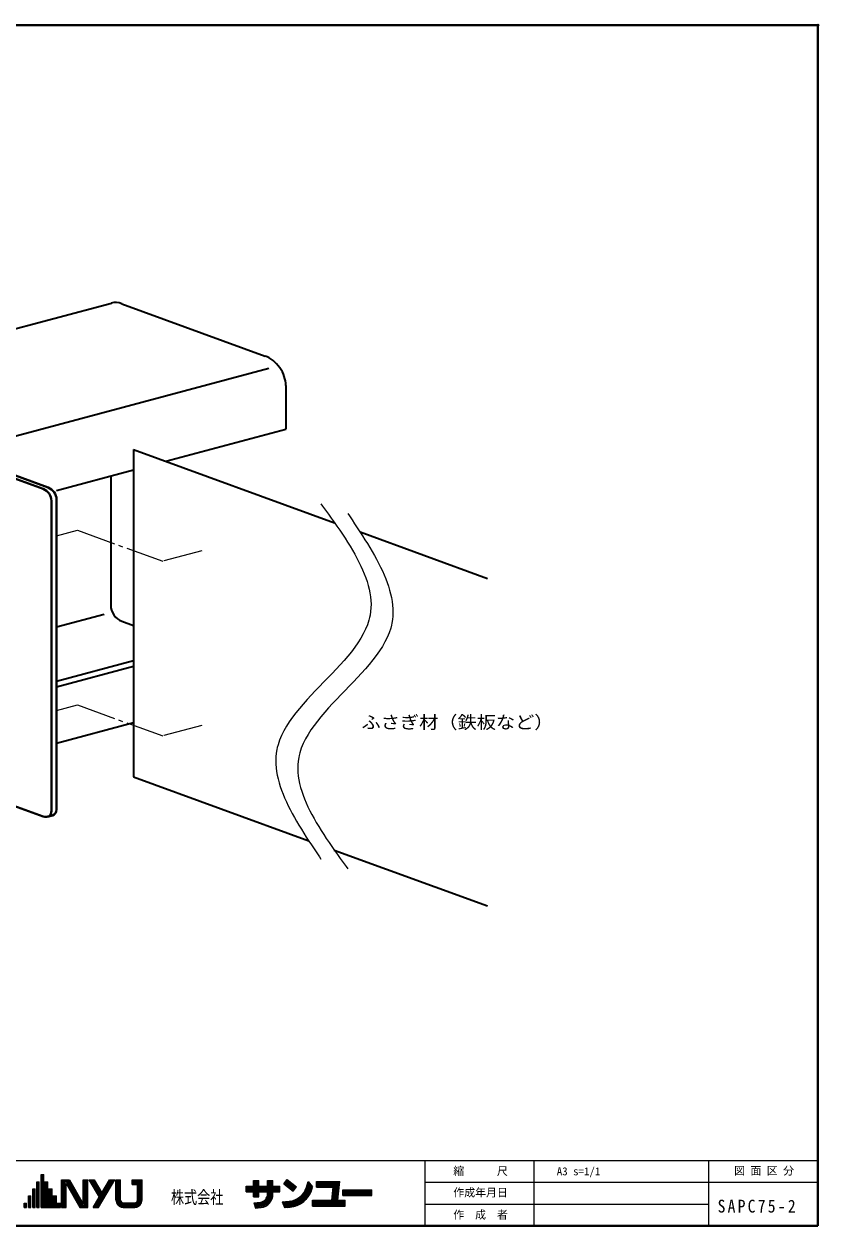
# Model space of a CAD drawing. Units: millimetres on the paper. Extents: x -606 to 595, y -152 to 420.
# Drawn here: x 412.6 to 594.8, y -151.5 to 123.8 of the extents above; entities that cross this region are included whole.
import ezdxf
from ezdxf.enums import TextEntityAlignment as Align

# ---------------------------------------------------------------- set-up
doc = ezdxf.new("R2010")
doc.units = ezdxf.units.MM
doc.header["$PDMODE"] = 32
doc.header["$PDSIZE"] = 0.5
doc.linetypes.add('CHAIN2', pattern=[12, 9, -1, 1, -1])
for name, color, linetype, lineweight in [('0-0_C形鋼', 3, 'Continuous', 35), ('0-1_遮煙ﾋﾟｰｽ', 7, 'Continuous', 40), ('0-3_鉄板', 4, 'Continuous', 25), ('0-5', 4, 'Continuous', 25), ('0-8_寸法線', 4, 'Continuous', 25), ('F-0', 4, 'Continuous', 25)]:
    doc.layers.add(name, color=color, linetype=linetype, lineweight=lineweight)
doc.layers.add('F-2', color=7, linetype='Continuous')
doc.layers.add('F-3', color=7, linetype='Continuous')
doc.styles.add('ＭＳ ゴシック', font='')
doc.styles.get('ＭＳ ゴシック').set_extended_font_data('MS Gothic')

msp = doc.modelspace()

# ---------------------------------------------------------------- linework, layer by layer
at = {"layer": '0-0_C形鋼'}
for p, q in [((278.013, 18.448), (432.576, 59.863)), ((434.968, 59.688), (467.857, 47.718)), ((318.008, 4.597), (468.683, 44.97)), ((472.556, 41.008), (472.556, 31.008)), ((445.037, 23.634), (472.556, 31.008)), ((419.973, 16.918), (437.669, 21.66)), ((432.431, 20.256), (432.431, -9.388)), ((420.007, -14.32), (430.929, -11.394)), ((434.968, -13.012), (437.669, -13.995)), ((420.007, -26.707), (437.669, -21.975)), ((420.007, -28.073), (437.669, -23.34)), ((420.007, -40.92), (437.669, -36.187))]:
    msp.add_line(p, q, dxfattribs=at)
for centre, major_axis, start_param, end_param in [((434.968, 54.688), (-3.323, 4.745), 5.4976389, 6.0355133), ((467.857, 42.718), (-3.323, 4.745), 3.927139, 5.4982318), ((434.968, -10.312), (-1.794, 2.563), 0.7849535, 2.3566391)]:
    msp.add_ellipse(centre, major_axis=major_axis, ratio=0.7, start_param=start_param, end_param=end_param, dxfattribs=at)
at = {"layer": '0-1_遮煙ﾋﾟｰｽ'}
for p, q in [((396.294, 24.804), (416.969, 17.279)), ((397.453, 25.114), (418.128, 17.589)), ((418.848, -56.406), (418.848, 14.595)), ((420.007, 14.905), (420.007, -56.096)), ((396.295, -50.197), (416.97, -57.722)), ((417.928, -57.791), (419.087, -57.48))]:
    msp.add_line(p, q, dxfattribs=at)
for centre, start_param, end_param in [((416.969, 15.279), 3.9265462, 5.4982318), ((418.128, 15.589), 3.9265462, 5.4982318), ((416.969, -55.721), 2.3560463, 3.927139), ((418.128, -55.411), 2.891509, 3.927139)]:
    msp.add_ellipse(centre, major_axis=(-1.329, 1.898), ratio=0.7, start_param=start_param, end_param=end_param, dxfattribs=at)
at = {"layer": '0-3_鉄板', "color": 2, "lineweight": 35}
for p, q in [((437.669, 26.316), (437.669, -48.684)), ((437.669, 26.316), (483.707, 9.559)), ((489.567, 7.426), (518.746, -3.194)), ((437.669, -48.684), (477.812, -63.295)), ((483.672, -65.428), (518.746, -78.194))]:
    msp.add_line(p, q, dxfattribs=at)
at = {"layer": '0-3_鉄板'}
for points in [[(480.61, 13.879), (480.998, 13.343), (481.665, 12.42), (482.33, 11.497), (482.989, 10.575), (483.641, 9.654), (484.283, 8.733), (484.915, 7.814), (485.533, 6.897), (486.135, 5.981), (486.721, 5.067), (487.287, 4.155), (487.832, 3.245), (488.353, 2.338), (488.849, 1.434), (489.318, 0.533), (489.757, -0.365), (490.165, -1.26), (490.539, -2.151), (490.877, -3.038), (491.179, -3.92), (491.44, -4.799), (491.661, -5.673), (491.837, -6.542), (491.968, -7.406), (492.052, -8.265), (492.085, -9.118), (492.067, -9.966), (491.996, -10.808), (491.869, -11.643), (491.769, -12.125), (491.61, -12.744), (491.264, -13.803), (490.83, -14.853), (490.314, -15.894), (489.725, -16.927), (489.068, -17.952), (488.351, -18.971), (487.579, -19.985), (486.76, -20.993)], [(486.769, 11.637), (487.123, 11.11), (487.732, 10.201), (488.338, 9.292), (488.94, 8.384), (489.534, 7.477), (490.12, 6.57), (490.696, 5.665), (491.259, 4.762), (491.808, 3.86), (492.34, 2.96), (492.855, 2.062), (493.349, 1.167), (493.822, 0.274), (494.271, -0.616), (494.694, -1.503), (495.09, -2.386), (495.456, -3.267), (495.791, -4.143), (496.093, -5.015), (496.36, -5.884), (496.589, -6.747), (496.78, -7.607), (496.931, -8.461), (497.038, -9.31), (497.101, -10.154), (497.118, -10.992), (497.086, -11.825), (497.005, -12.652), (496.871, -13.472), (496.769, -13.945), (496.604, -14.571), (496.248, -15.641), (495.804, -16.701), (495.28, -17.751), (494.683, -18.793), (494.019, -19.826), (493.296, -20.852), (492.519, -21.871), (491.695, -22.885)], [(486.76, -20.993), (485.901, -21.997), (485.008, -22.997), (484.087, -23.995), (483.146, -24.992), (482.191, -25.986), (481.229, -26.981), (480.266, -27.976), (479.31, -28.972), (478.367, -29.97), (477.444, -30.971), (476.547, -31.975), (475.684, -32.984), (474.86, -33.998), (474.083, -35.017), (473.359, -36.043), (472.695, -37.076), (472.098, -38.118), (471.575, -39.168), (471.131, -40.228), (470.774, -41.298), (470.61, -41.924), (470.508, -42.397), (470.374, -43.217), (470.292, -44.044), (470.261, -44.877), (470.277, -45.715), (470.34, -46.559), (470.448, -47.408), (470.598, -48.263), (470.789, -49.122), (471.019, -49.986), (471.286, -50.854), (471.588, -51.726), (471.923, -52.603), (472.289, -53.483), (472.685, -54.366), (473.108, -55.253), (473.557, -56.143), (474.029, -57.036)], [(491.695, -22.885), (490.831, -23.894), (489.934, -24.898), (489.011, -25.899), (488.068, -26.897), (487.112, -27.893), (486.15, -28.888), (485.188, -29.883), (484.233, -30.878), (483.292, -31.874), (482.371, -32.872), (481.478, -33.872), (480.618, -34.876), (479.799, -35.885), (479.028, -36.898), (478.31, -37.917), (477.653, -38.942), (477.064, -39.975), (476.549, -41.016), (476.115, -42.066), (475.768, -43.125), (475.61, -43.744), (475.51, -44.226), (475.383, -45.061), (475.311, -45.903), (475.293, -46.751), (475.327, -47.604), (475.41, -48.463), (475.541, -49.327), (475.718, -50.196), (475.938, -51.07), (476.2, -51.949), (476.501, -52.831), (476.84, -53.718), (477.214, -54.609), (477.622, -55.504), (478.061, -56.402), (478.529, -57.303), (479.025, -58.207), (479.547, -59.114)], [(474.029, -57.036), (474.524, -57.931), (475.038, -58.829), (475.571, -59.729), (476.12, -60.631), (476.683, -61.534), (477.258, -62.439), (477.844, -63.346), (478.439, -64.253), (479.04, -65.161), (479.647, -66.07), (480.256, -66.979), (480.61, -67.506)], [(479.547, -59.114), (480.092, -60.024), (480.658, -60.936), (481.243, -61.85), (481.846, -62.766), (482.464, -63.683), (483.095, -64.603), (483.738, -65.523), (484.39, -66.444), (485.049, -67.366), (485.713, -68.289), (486.381, -69.212), (486.769, -69.748)]]:
    msp.add_lwpolyline(points, dxfattribs=at)
at = {"layer": '0-5', "linetype": 'CHAIN2'}
for p, q in [((420.007, 6.531), (424.817, 7.82)), ((424.817, 7.82), (444.351, 0.71)), ((453.329, 3.116), (444.351, 0.71)), ((420.007, -33.469), (424.817, -32.18)), ((424.817, -32.18), (444.351, -39.29)), ((453.329, -36.884), (444.351, -39.29))]:
    msp.add_line(p, q, dxfattribs=at)
at = {"layer": '0-8_寸法線', "color": 7}
msp.add_point((594.5, 123.5), dxfattribs=at)
at = {"layer": 'F-0', "color": 7, "lineweight": 40}
for p, q in [((205, 123.5), (594.5, 123.5)), ((594.5, -151.5), (594.5, 123.5)), ((594.5, -146.5), (594.5, -146.5))]:
    msp.add_line(p, q, dxfattribs=at)
at = {"layer": 'F-0', "lineweight": 18}
for p, q in [((205, -136.5), (594.5, -136.5)), ((504.5, -151.5), (504.5, -136.5)), ((529.5, -151.5), (529.5, -136.5)), ((569.5, -151.5), (569.5, -136.5)), ((504.5, -141.5), (594.5, -141.5)), ((504.5, -146.5), (569.5, -146.5))]:
    msp.add_line(p, q, dxfattribs=at)
at = {"layer": 'F-0'}
for p, q in [((416.476, -139.729), (417.076, -139.729)), ((416.476, -147.256), (416.476, -139.729)), ((416.687, -147.256), (416.687, -139.729)), ((416.898, -147.256), (416.898, -139.729)), ((417.076, -141.394), (417.076, -139.729)), ((414.545, -147.256), (414.545, -143.015)), ((414.545, -143.015), (415.089, -143.015)), ((414.756, -147.256), (414.756, -143.015)), ((414.966, -147.256), (414.966, -143.015)), ((415.089, -147.256), (415.089, -143.015)), ((415.51, -141.394), (416.055, -141.394)), ((415.51, -147.256), (415.51, -141.394)), ((415.721, -147.256), (415.721, -141.394)), ((415.932, -147.256), (415.932, -141.394)), ((416.055, -147.256), (416.055, -141.394)), ((417.076, -141.394), (418.042, -141.394)), ((417.109, -147.256), (417.109, -141.394)), ((417.32, -147.256), (417.32, -141.394)), ((417.531, -147.256), (417.531, -141.394)), ((417.742, -147.256), (417.742, -141.394)), ((417.953, -147.256), (417.953, -141.394)), ((418.042, -143.015), (418.042, -141.394)), ((418.042, -143.015), (419.008, -143.015)), ((418.164, -147.256), (418.164, -143.015)), ((418.375, -147.256), (418.375, -143.015)), ((418.586, -147.256), (418.586, -143.015)), ((418.797, -147.256), (418.797, -143.015)), ((419.008, -144.636), (419.008, -143.015)), ((421.172, -140.928), (423.004, -140.928)), ((421.172, -147.256), (421.172, -140.928)), ((421.383, -147.256), (421.383, -140.928)), ((421.594, -147.256), (421.594, -140.928)), ((421.805, -147.256), (421.805, -140.928)), ((422.01, -140.904), (425.578, -147.256)), ((422.016, -147.256), (422.016, -140.928)), ((422.238, -147.256), (422.238, -141.741)), ((422.238, -141.741), (425.336, -147.256)), ((422.266, -140.928), (425.819, -147.256)), ((422.508, -140.928), (426.062, -147.256)), ((422.75, -140.928), (426.218, -147.105)), ((423.004, -140.928), (426.102, -146.444)), ((426.102, -146.444), (426.102, -140.928)), ((426.102, -140.928), (427.168, -140.928)), ((426.324, -147.256), (426.324, -140.928)), ((426.535, -147.256), (426.535, -140.928)), ((426.746, -147.256), (426.746, -140.928)), ((426.957, -147.256), (426.957, -140.928)), ((427.168, -147.256), (427.168, -140.928)), ((427.401, -140.928), (428.64, -140.928)), ((427.401, -140.928), (429.778, -144.934)), ((427.646, -140.928), (430.03, -144.945)), ((427.891, -140.928), (430.153, -144.738)), ((428.137, -140.928), (430.276, -144.531)), ((428.382, -140.928), (430.398, -144.325)), ((428.64, -140.928), (430.398, -143.89)), ((428.658, -147.256), (432.414, -140.928)), ((428.903, -147.256), (432.66, -140.928)), ((429.149, -147.256), (432.905, -140.928)), ((429.394, -147.256), (433.15, -140.928)), ((429.639, -147.256), (433.396, -140.928)), ((430.398, -143.89), (432.156, -140.928)), ((432.156, -140.928), (433.396, -140.928)), ((433.629, -145.591), (433.629, -140.928)), ((433.629, -140.928), (434.695, -140.928)), ((433.84, -145.719), (433.84, -140.928)), ((434.051, -145.719), (434.051, -140.928)), ((434.262, -145.719), (434.262, -140.928)), ((434.473, -145.719), (434.473, -140.928)), ((434.695, -145.591), (434.695, -140.928)), ((437.359, -140.928), (439.624, -140.928)), ((437.359, -141.994), (437.359, -140.928)), ((437.359, -141.994), (438.558, -141.994)), ((437.57, -141.994), (437.57, -140.928)), ((437.781, -141.994), (437.781, -140.928)), ((437.992, -141.994), (437.992, -140.928)), ((438.203, -141.994), (438.203, -140.928)), ((438.414, -141.994), (438.414, -140.928)), ((438.558, -145.591), (438.558, -141.994)), ((438.625, -141.994), (438.625, -140.928)), ((438.78, -145.719), (438.78, -140.928)), ((438.991, -145.719), (438.991, -140.928)), ((439.202, -145.719), (439.202, -140.928)), ((439.413, -145.719), (439.413, -140.928)), ((439.624, -145.591), (439.624, -140.928)), ((463.48, -142.373), (465.161, -142.373)), ((463.48, -143.691), (463.48, -142.373)), ((463.48, -142.426), (471.225, -142.426)), ((463.48, -142.637), (471.225, -142.637)), ((463.48, -142.848), (471.225, -142.848)), ((463.48, -143.059), (471.225, -143.059)), ((465.161, -142.373), (465.161, -141.121)), ((465.161, -141.121), (466.413, -141.121)), ((465.372, -144.845), (465.372, -141.121)), ((465.583, -144.845), (465.583, -141.121)), ((465.794, -144.845), (465.794, -141.121)), ((466.004, -144.845), (466.004, -141.121)), ((466.215, -144.845), (466.215, -141.121)), ((466.413, -142.373), (466.413, -141.121)), ((466.413, -142.373), (468.358, -142.373)), ((468.358, -141.121), (469.61, -141.121)), ((468.358, -142.373), (468.358, -141.121)), ((468.569, -146.531), (468.569, -141.121)), ((468.78, -146.324), (468.78, -141.121)), ((468.991, -146.072), (468.991, -141.121)), ((469.202, -145.751), (469.202, -141.121)), ((469.413, -145.301), (469.413, -141.121)), ((469.61, -142.373), (469.61, -141.121)), ((469.61, -142.373), (471.225, -142.373)), ((471.225, -143.691), (471.225, -142.373)), ((472.11, -141.85), (472.873, -140.857)), ((472.11, -141.85), (474.252, -143.498)), ((472.238, -141.683), (474.381, -143.33)), ((472.367, -141.515), (474.509, -143.163)), ((472.495, -141.348), (474.638, -142.996)), ((472.624, -141.181), (474.766, -142.829)), ((472.753, -141.014), (474.895, -142.662)), ((472.873, -140.857), (475.015, -142.505)), ((472.882, -147.235), (478.552, -143.079)), ((474.252, -143.498), (475.015, -142.505)), ((476.021, -144.673), (478.652, -142.744)), ((476.645, -143.953), (478.634, -142.496)), ((476.93, -143.484), (478.496, -142.336)), ((477.112, -143.088), (478.358, -142.175)), ((477.237, -142.735), (478.22, -142.014)), ((477.267, -142.636), (477.652, -141.351)), ((477.338, -142.4), (478.083, -141.854)), ((477.438, -142.065), (477.945, -141.693)), ((477.539, -141.729), (477.807, -141.533)), ((477.652, -141.351), (478.702, -142.576)), ((478.548, -143.092), (478.702, -142.576)), ((479.588, -142.604), (479.588, -141.351)), ((479.588, -141.351), (484.958, -141.351)), ((479.588, -141.562), (484.723, -141.562)), ((479.588, -141.773), (484.488, -141.773)), ((479.588, -141.984), (484.253, -141.984)), ((479.588, -142.195), (484.018, -142.195)), ((479.588, -142.406), (483.782, -142.406)), ((479.588, -142.604), (483.429, -142.604)), ((483.107, -145.57), (483.429, -142.604)), ((483.213, -145.689), (483.559, -142.512)), ((483.425, -145.689), (483.782, -142.406)), ((483.638, -145.689), (484.018, -142.195)), ((483.85, -145.689), (484.253, -141.984)), ((484.062, -145.689), (484.488, -141.773)), ((484.274, -145.689), (484.723, -141.562)), ((484.499, -145.57), (484.958, -141.351)), ((413.579, -144.636), (414.123, -144.636)), ((413.579, -147.256), (413.579, -144.636)), ((413.79, -147.256), (413.79, -144.636)), ((414.001, -147.256), (414.001, -144.636)), ((414.123, -147.256), (414.123, -144.636)), ((419.008, -144.636), (419.973, -144.636)), ((419.008, -147.256), (419.008, -144.636)), ((419.219, -147.256), (419.219, -144.636)), ((419.43, -147.256), (419.43, -144.636)), ((419.64, -147.256), (419.64, -144.636)), ((419.851, -147.256), (419.851, -144.636)), ((419.973, -146.257), (419.973, -144.636)), ((428.4, -147.256), (429.778, -144.934)), ((433.629, -145.613), (433.651, -145.613)), ((433.634, -145.719), (434.709, -145.719)), ((438.544, -145.719), (439.619, -145.719)), ((463.48, -143.27), (471.225, -143.27)), ((463.48, -143.48), (471.225, -143.48)), ((463.48, -143.691), (465.161, -143.691)), ((465.161, -144.845), (465.161, -143.691)), ((465.161, -144.845), (466.413, -144.845)), ((466.413, -143.691), (468.358, -143.691)), ((466.413, -144.845), (466.413, -143.691)), ((466.743, -146.047), (469.126, -145.751)), ((467.561, -145.733), (469.1, -145.541)), ((467.851, -145.484), (469.074, -145.332)), ((468.04, -145.248), (469.048, -145.123)), ((468.252, -146.62), (468.252, -144.827)), ((468.358, -144.22), (468.358, -143.691)), ((468.358, -146.62), (468.358, -144.222)), ((469.61, -143.691), (471.225, -143.691)), ((469.61, -144.215), (469.61, -143.691)), ((471.72, -145.966), (473.305, -145.837)), ((471.983, -146.586), (472.967, -145.865)), ((472.068, -146.785), (473.369, -145.832)), ((472.153, -146.985), (473.8, -145.777)), ((472.238, -147.184), (474.334, -145.648)), ((472.48, -147.268), (475.208, -145.268)), ((473.283, -147.203), (478.437, -143.425)), ((473.689, -147.166), (478.286, -143.797)), ((474.143, -147.096), (478.082, -144.208)), ((474.682, -146.962), (477.792, -144.682)), ((475.414, -146.687), (477.309, -145.298)), ((478.699, -146.954), (478.699, -145.57)), ((478.699, -145.57), (483.107, -145.57)), ((478.699, -145.689), (486.147, -145.689)), ((484.499, -145.57), (486.147, -145.57)), ((485.653, -144.548), (485.653, -143.23)), ((485.653, -143.23), (492.245, -143.23)), ((485.653, -143.388), (492.245, -143.388)), ((485.653, -143.599), (492.245, -143.599)), ((485.653, -143.81), (492.245, -143.81)), ((485.653, -144.021), (492.245, -144.021)), ((485.653, -144.232), (492.245, -144.232)), ((485.653, -144.443), (492.245, -144.443)), ((485.653, -144.548), (492.245, -144.548)), ((486.147, -146.954), (486.147, -145.57)), ((492.245, -144.548), (492.245, -143.23)), ((412.613, -147.256), (412.613, -146.257)), ((412.613, -146.257), (413.157, -146.257)), ((412.613, -147.256), (413.157, -147.256)), ((412.789, -147.256), (412.789, -146.257)), ((413, -147.256), (413, -146.257)), ((413.157, -147.256), (413.157, -146.257)), ((413.579, -147.256), (414.123, -147.256)), ((414.545, -147.256), (415.089, -147.256)), ((415.51, -147.256), (416.055, -147.256)), ((416.476, -147.256), (420.939, -147.256)), ((419.973, -146.257), (420.939, -146.257)), ((420.062, -147.256), (420.062, -146.257)), ((420.273, -147.256), (420.273, -146.257)), ((420.484, -147.256), (420.484, -146.257)), ((420.695, -147.256), (420.695, -146.257)), ((420.906, -147.256), (420.906, -146.257)), ((420.939, -147.256), (420.939, -146.257)), ((421.172, -147.256), (422.238, -147.256)), ((425.336, -147.256), (427.168, -147.256)), ((428.4, -147.256), (429.639, -147.256)), ((433.664, -145.93), (434.799, -145.93)), ((433.722, -146.14), (435.055, -146.14)), ((433.813, -146.351), (439.44, -146.351)), ((433.942, -146.562), (439.311, -146.562)), ((434.122, -146.773), (439.131, -146.773)), ((434.382, -146.984), (438.871, -146.984)), ((434.847, -147.195), (438.405, -147.195)), ((435.294, -146.191), (437.959, -146.191)), ((435.294, -147.256), (437.959, -147.256)), ((438.198, -146.14), (439.531, -146.14)), ((438.453, -145.93), (439.589, -145.93)), ((465.212, -146.238), (466.736, -146.048)), ((465.212, -146.238), (465.622, -147.449)), ((465.281, -146.442), (469.063, -145.971)), ((465.35, -146.646), (468.884, -146.206)), ((465.419, -146.85), (468.66, -146.446)), ((465.488, -147.054), (468.367, -146.695)), ((465.557, -147.258), (467.947, -146.96)), ((465.622, -147.449), (466.904, -147.289)), ((471.72, -145.966), (472.28, -147.284)), ((471.814, -146.187), (472.165, -145.93)), ((471.898, -146.387), (472.566, -145.897)), ((472.28, -147.284), (473.596, -147.177)), ((478.699, -145.9), (486.147, -145.9)), ((478.699, -146.111), (486.147, -146.111)), ((478.699, -146.322), (486.147, -146.322)), ((478.699, -146.533), (486.147, -146.533)), ((478.699, -146.743), (486.147, -146.743)), ((478.699, -146.954), (486.147, -146.954))]:
    msp.add_line(p, q, dxfattribs=at)
at = {"layer": 'F-0', "color": 7, "lineweight": 40}
msp.add_lwpolyline([(205, 123.5), (205, -151.5), (594.5, -151.5)], dxfattribs=at)
at = {"layer": 'F-0'}
for centre, radius, start, end in [((473.031, -141.445), 4.4, 273.5696, 344.30289), ((473.027, -141.442), 5.762, 273.9684, 344.73839), ((435.294, -145.591), 1.665, 179.99979, 270.00009), ((435.294, -145.591), 0.6, 179.99979, 270.00009), ((437.959, -145.591), 0.6, 270.00009, 0), ((437.959, -145.591), 1.665, 270.00009, 0), ((466.507, -144.211), 1.851, 277.12369, 0.28418), ((466.507, -144.211), 3.103, 277.45369, 359.92859)]:
    msp.add_arc(centre, radius, start, end, dxfattribs=at)

# ---------------------------------------------------------------- texts
at = {"layer": '0-8_寸法線', "color": 7, "style": 'ＭＳ ゴシック', "width": 1.1}
msp.add_text('ふさぎ材（鉄板など）', height=2.933, dxfattribs=at).set_placement((489.908, -38.493), align=Align.BOTTOM_LEFT)
at = {"layer": 'F-0', "color": 7, "style": 'ＭＳ ゴシック', "width": 0.75}
msp.add_text('株式会社', height=2.933, dxfattribs=at).set_placement((446.24, -147.275), align=Align.BOTTOM_LEFT)
at = {"layer": 'F-2', "style": 'ＭＳ ゴシック'}
for s, p in [('縮\u3000\u3000\u3000尺', (510.943, -140.398)), ('図 面 区 分', (575.288, -140.316)), ('作成年月日', (510.943, -145.325)), ('作\u3000成\u3000者', (510.943, -150.398))]:
    msp.add_text(s, height=1.833, dxfattribs=at).set_placement(p, align=Align.BOTTOM_LEFT)
at = {"layer": 'F-3', "style": 'ＭＳ ゴシック'}
msp.add_text('A3 s=1/1', height=1.833, dxfattribs=at).set_placement((534.66, -140.451), align=Align.BOTTOM_LEFT)
at = {"layer": 'F-3', "insert": (571.511, -148.476), "char_height": 2.933, "attachment_point": 7, "style": 'ＭＳ ゴシック'}
msp.add_mtext('\\T1.28;\\W0.9;SAPC75-2', dxfattribs=at)

doc.saveas('drawing.dxf')
